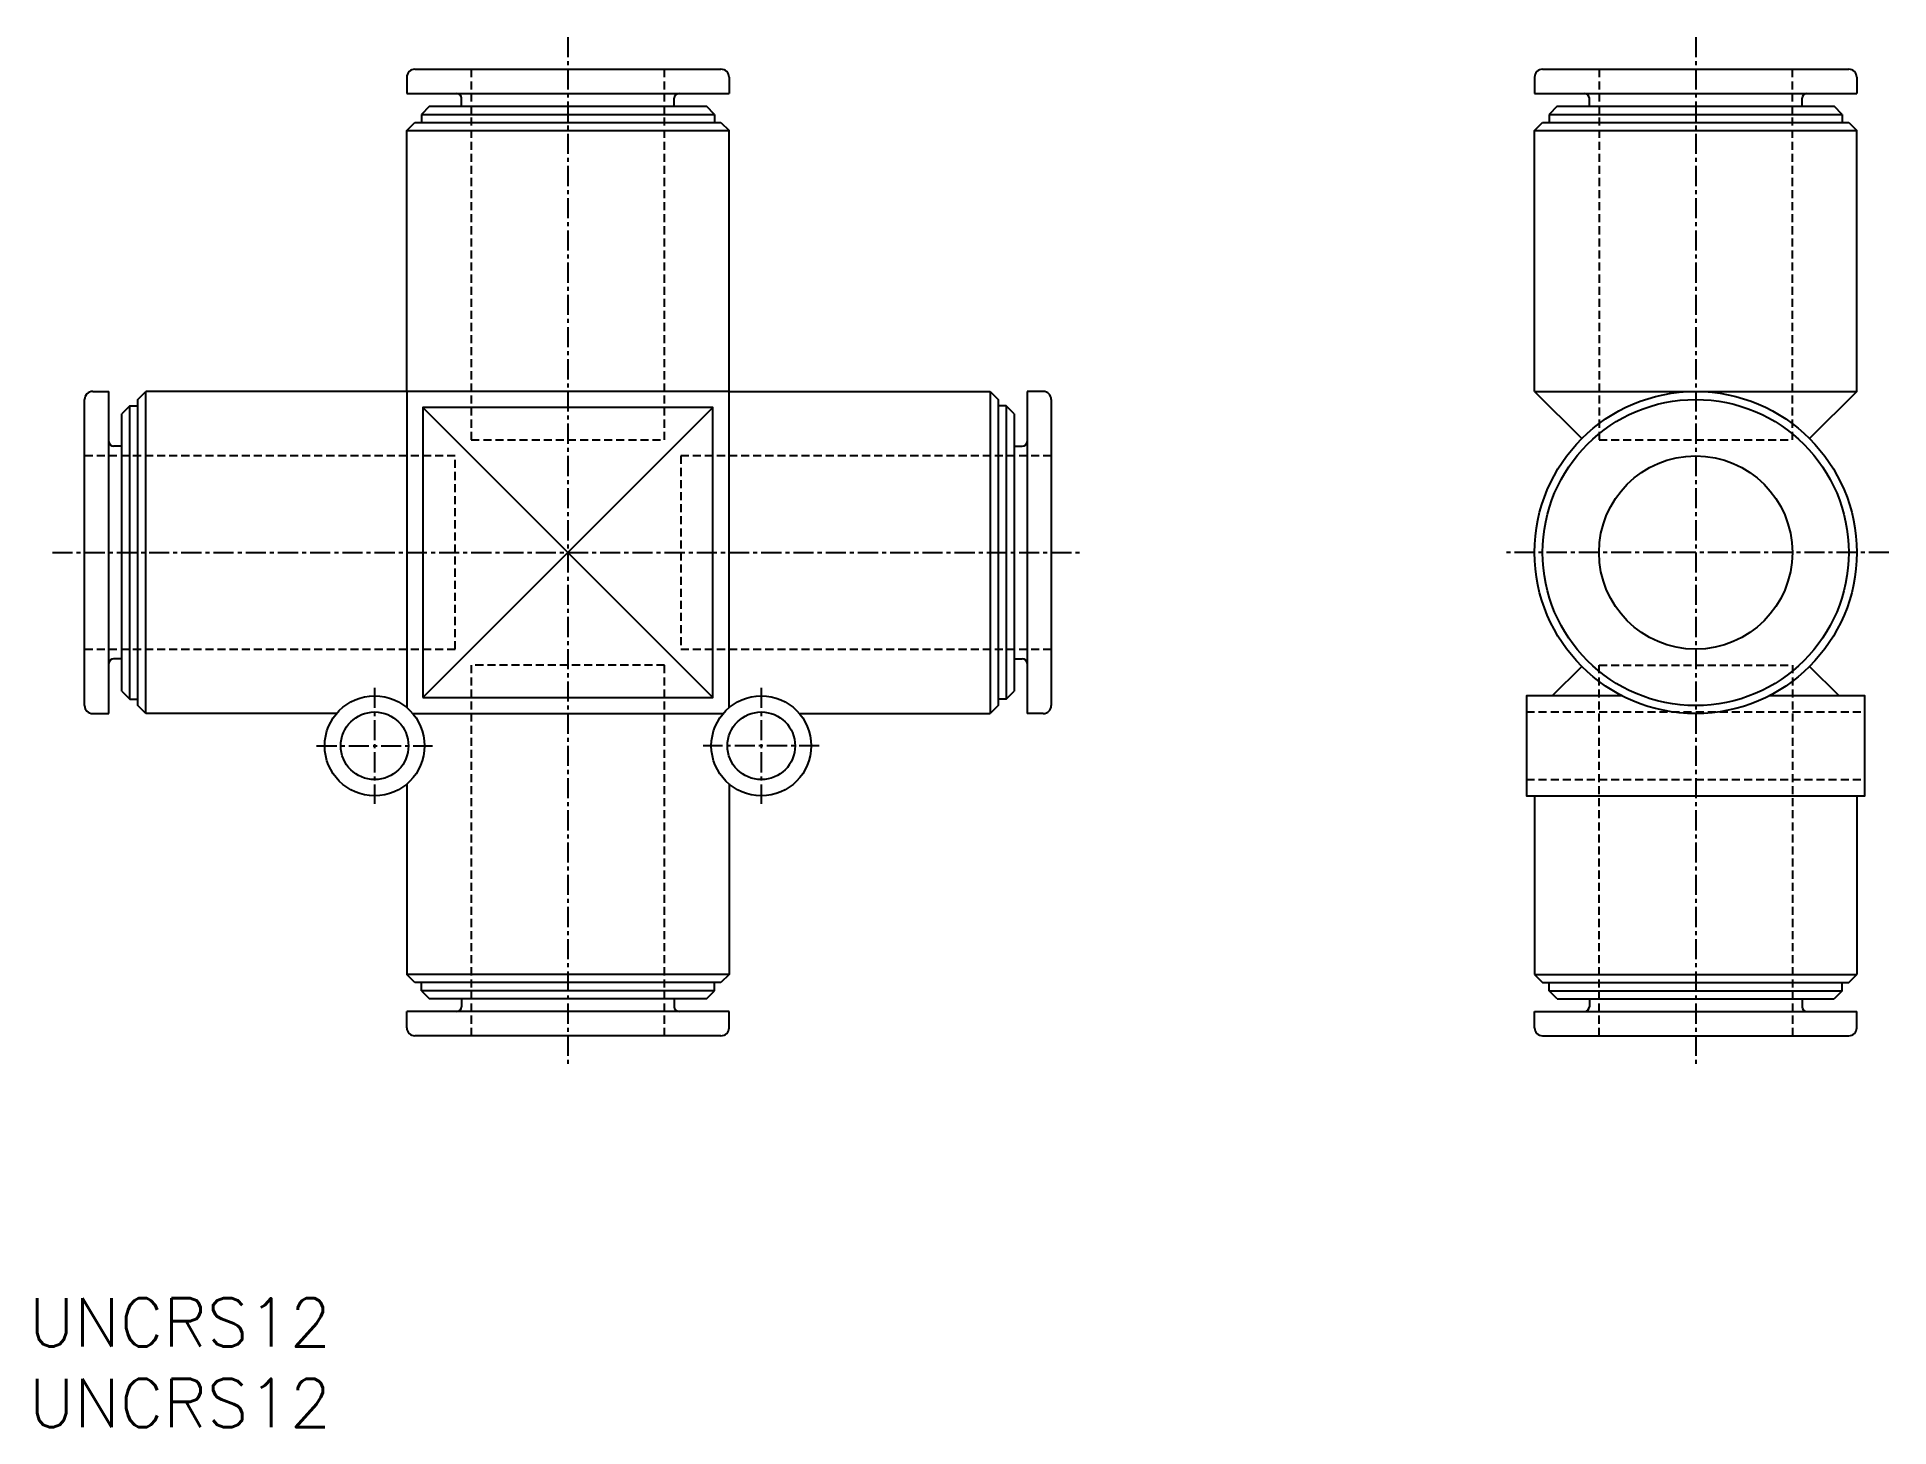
# Model space of a CAD drawing. Extents: x 95 to 210, y 50 to 136.
import ezdxf
from ezdxf.enums import TextEntityAlignment as Align

# ---------------------------------------------------------------- set-up
doc = ezdxf.new("R2010")
doc.units = 0
doc.linetypes.add('CENTER', pattern=[2, 1.25, -0.25, 0.25, -0.25])
doc.linetypes.add('DASHED', pattern=[0.75, 0.5, -0.25])
doc.layers.get('0').update_dxf_attribs({"linetype": 'CONTINUOUS'})
doc.layers.add('CENTER', color=1, linetype='CENTER')
doc.styles.get("Standard").update_dxf_attribs({"font": 'txt.shx', "bigfont": 'extfont.shx'})

msp = doc.modelspace()

# ---------------------------------------------------------------- linework, layer by layer
at = {"color": 7, "linetype": 'CONTINUOUS'}
for p, q in [((118.01, 133.64), (118.01, 132.64)), ((118.51, 134.14), (137.51, 134.14)), ((138.01, 133.64), (138.01, 132.64)), ((188.01, 133.64), (188.01, 132.64)), ((188.51, 134.14), (207.51, 134.14)), ((208.01, 133.64), (208.01, 132.64)), ((118.01, 132.64), (138.01, 132.64)), ((121.41, 131.84), (121.41, 132.34)), ((134.61, 131.84), (134.61, 132.34)), ((188.01, 132.64), (208.01, 132.64)), ((191.41, 131.84), (191.41, 132.34)), ((204.61, 131.84), (204.61, 132.34)), ((119.41, 131.84), (118.91, 131.34)), ((118.91, 131.34), (137.11, 131.34)), ((118.91, 131.34), (118.91, 130.84)), ((119.41, 131.84), (136.61, 131.84)), ((137.11, 131.34), (136.61, 131.84)), ((137.11, 131.34), (137.11, 130.84)), ((189.41, 131.84), (188.91, 131.34)), ((188.91, 131.34), (188.91, 130.84)), ((188.91, 131.34), (207.11, 131.34)), ((189.41, 131.84), (206.61, 131.84)), ((207.11, 131.34), (206.61, 131.84)), ((207.11, 131.34), (207.11, 130.84)), ((118.01, 130.34), (118.51, 130.84)), ((118.01, 130.34), (138.01, 130.34)), ((118.01, 114.14), (118.01, 130.34)), ((118.51, 130.84), (137.51, 130.84)), ((137.51, 130.84), (138.01, 130.34)), ((138.01, 114.14), (138.01, 130.34)), ((188.01, 130.34), (188.51, 130.84)), ((188.01, 114.14), (188.01, 130.34)), ((188.01, 130.34), (208.01, 130.34)), ((188.51, 130.84), (207.51, 130.84)), ((207.51, 130.84), (208.01, 130.34)), ((208.01, 114.14), (208.01, 130.34)), ((98.51, 114.14), (99.51, 114.14)), ((99.51, 94.14), (99.51, 114.14)), ((101.31, 113.64), (101.81, 114.14)), ((118.01, 114.14), (101.81, 114.14)), ((101.81, 94.14), (101.81, 114.14)), ((138.01, 114.14), (154.21, 114.14)), ((154.21, 114.14), (154.71, 113.64)), ((154.21, 114.14), (154.21, 94.14)), ((157.51, 114.14), (156.51, 114.14)), ((156.51, 114.14), (156.51, 94.14)), ((188.01, 114.14), (208.01, 114.14)), ((188.01, 114.14), (190.94, 111.21)), ((208.01, 114.14), (205.08, 111.21)), ((98.01, 94.64), (98.01, 113.64)), ((100.81, 113.24), (100.31, 112.74)), ((100.31, 95.54), (100.31, 112.74)), ((100.81, 113.24), (101.31, 113.24)), ((100.81, 95.04), (100.81, 113.24)), ((101.31, 94.64), (101.31, 113.64)), ((154.71, 113.64), (154.71, 94.64)), ((155.21, 113.24), (154.71, 113.24)), ((155.71, 112.74), (155.21, 113.24)), ((155.21, 113.24), (155.21, 95.04)), ((155.71, 112.74), (155.71, 95.54)), ((158.01, 113.64), (158.01, 94.64)), ((100.31, 110.74), (99.81, 110.74)), ((155.71, 110.74), (156.21, 110.74)), ((100.31, 97.54), (99.81, 97.54)), ((155.71, 97.54), (156.21, 97.54)), ((189.11, 95.24), (190.94, 97.07)), ((206.91, 95.24), (205.08, 97.07)), ((100.31, 95.54), (100.81, 95.04)), ((155.21, 95.04), (155.71, 95.54)), ((100.81, 95.04), (101.31, 95.04)), ((101.81, 94.14), (101.31, 94.64)), ((154.71, 94.64), (154.21, 94.14)), ((155.21, 95.04), (154.71, 95.04)), ((98.51, 94.14), (99.51, 94.14)), ((113.64, 94.14), (101.81, 94.14)), ((142.38, 94.14), (154.21, 94.14)), ((157.51, 94.14), (156.51, 94.14)), ((118.01, 89.77), (118.01, 77.94)), ((138.01, 89.77), (138.01, 77.94)), ((188.01, 89.04), (188.01, 77.94)), ((208.01, 89.04), (208.01, 77.94)), ((118.51, 77.44), (118.01, 77.94)), ((138.01, 77.94), (118.01, 77.94)), ((137.51, 77.44), (118.51, 77.44)), ((118.91, 76.94), (118.91, 77.44)), ((137.11, 76.94), (137.11, 77.44)), ((138.01, 77.94), (137.51, 77.44)), ((188.01, 77.94), (208.01, 77.94)), ((188.01, 77.94), (188.51, 77.44)), ((188.51, 77.44), (207.51, 77.44)), ((188.91, 76.94), (188.91, 77.44)), ((207.11, 76.94), (207.11, 77.44)), ((207.51, 77.44), (208.01, 77.94)), ((118.91, 76.94), (119.41, 76.44)), ((137.11, 76.94), (118.91, 76.94)), ((136.61, 76.44), (119.41, 76.44)), ((121.41, 76.44), (121.41, 75.94)), ((134.61, 76.44), (134.61, 75.94)), ((136.61, 76.44), (137.11, 76.94)), ((188.91, 76.94), (207.11, 76.94)), ((189.41, 76.44), (188.91, 76.94)), ((189.41, 76.44), (206.61, 76.44)), ((191.41, 76.44), (191.41, 75.94)), ((204.61, 76.44), (204.61, 75.94)), ((207.11, 76.94), (206.61, 76.44)), ((118.01, 74.64), (118.01, 75.64)), ((138.01, 75.64), (118.01, 75.64)), ((138.01, 74.64), (138.01, 75.64)), ((188.01, 75.64), (208.01, 75.64)), ((188.01, 74.64), (188.01, 75.64)), ((208.01, 74.64), (208.01, 75.64)), ((137.51, 74.14), (118.51, 74.14)), ((188.51, 74.14), (207.51, 74.14))]:
    msp.add_line(p, q, dxfattribs=at)
at = {"color": 3, "linetype": 'DASHED'}
for p, q in [((122.01, 134.14), (122.01, 111.14)), ((134.01, 111.14), (134.01, 134.14)), ((192.01, 134.14), (192.01, 111.14)), ((204.01, 111.14), (204.01, 134.14)), ((122.01, 111.14), (134.01, 111.14)), ((192.01, 111.14), (204.01, 111.14)), ((121.01, 110.14), (98.01, 110.14)), ((121.01, 98.14), (121.01, 110.14)), ((135.01, 110.14), (135.01, 98.14)), ((158.01, 110.14), (135.01, 110.14)), ((98.01, 98.14), (121.01, 98.14)), ((135.01, 98.14), (158.01, 98.14)), ((134.01, 97.14), (122.01, 97.14)), ((122.01, 97.14), (122.01, 74.14)), ((134.01, 74.14), (134.01, 97.14)), ((192.01, 97.14), (204.01, 97.14)), ((192.01, 74.14), (192.01, 97.14)), ((204.01, 97.14), (204.01, 74.14)), ((187.51, 94.24), (208.51, 94.24)), ((187.51, 90.04), (208.51, 90.04))]:
    msp.add_line(p, q, dxfattribs=at)
at = {"color": 3, "linetype": 'CONTINUOUS'}
for p, q in [((137.01, 113.14), (119.01, 95.14)), ((137.01, 95.14), (119.01, 113.14))]:
    msp.add_line(p, q, dxfattribs=at)
at = {"color": 7, "linetype": 'CONTINUOUS'}
for points in [[(138.01, 94.51), (138.01, 114.14), (118.01, 114.14), (118.01, 94.51)], [(193.45, 95.24), (187.51, 95.24), (187.51, 89.04), (208.51, 89.04), (208.51, 95.24), (202.57, 95.24)], [(118.38, 94.14), (137.64, 94.14)]]:
    msp.add_lwpolyline(points, dxfattribs=at)
msp.add_lwpolyline([(119.01, 95.14), (137.01, 95.14), (137.01, 113.14), (119.01, 113.14)], close=True, dxfattribs=at)
for centre, radius in [((198.01, 104.14), 10), ((198.01, 104.14), 9.5), ((198.01, 104.14), 6), ((116.01, 92.14), 3.1), ((140.01, 92.14), 3.1), ((116.01, 92.14), 2.1), ((140.01, 92.14), 2.1)]:
    msp.add_circle(centre, radius, dxfattribs=at)
for centre, radius, start, end in [((118.51, 133.64), 0.5, 90, 180), ((137.51, 133.64), 0.5, 0, 90), ((188.51, 133.64), 0.5, 90, 180), ((207.51, 133.64), 0.5, 0, 90), ((121.11, 132.34), 0.3, 0, 90), ((134.91, 132.34), 0.3, 90, 180), ((191.11, 132.34), 0.3, 0, 90), ((204.91, 132.34), 0.3, 90, 180), ((98.51, 113.64), 0.5, 90, 180), ((157.51, 113.64), 0.5, 360, 90), ((99.81, 111.04), 0.3, 180, 270), ((156.21, 111.04), 0.3, 270, 360), ((99.81, 97.24), 0.3, 90, 180), ((156.21, 97.24), 0.3, 360, 90), ((98.51, 94.64), 0.5, 180, 270), ((157.51, 94.64), 0.5, 270, 360), ((121.11, 75.94), 0.3, 270, 0), ((134.91, 75.94), 0.3, 180, 270), ((191.11, 75.94), 0.3, 270, 0), ((204.91, 75.94), 0.3, 180, 270), ((118.51, 74.64), 0.5, 180, 270), ((137.51, 74.64), 0.5, 270, 0), ((188.51, 74.64), 0.5, 180, 270), ((207.51, 74.64), 0.5, 270, 0)]:
    msp.add_arc(centre, radius, start, end, dxfattribs=at)
at = {"layer": 'CENTER', "color": 1, "linetype": 'CENTER'}
for p, q in [((128.01, 136.14), (128.01, 72.14)), ((198.01, 136.14), (198.01, 72.14)), ((96.01, 104.14), (160.01, 104.14)), ((210.01, 104.14), (186.01, 104.14)), ((116.01, 95.74), (116.01, 88.54)), ((140.01, 95.74), (140.01, 88.54)), ((112.41, 92.14), (119.61, 92.14)), ((143.61, 92.14), (136.41, 92.14))]:
    msp.add_line(p, q, dxfattribs=at)

# ---------------------------------------------------------------- texts
at = {"color": 7, "linetype": 'CONTINUOUS'}
for p in [(94.54, 56.35), (94.54, 51.35)]:
    msp.add_text('UNCRS12', height=3, dxfattribs=at).set_placement(p, align=Align.MIDDLE_LEFT)

doc.saveas('drawing.dxf')
